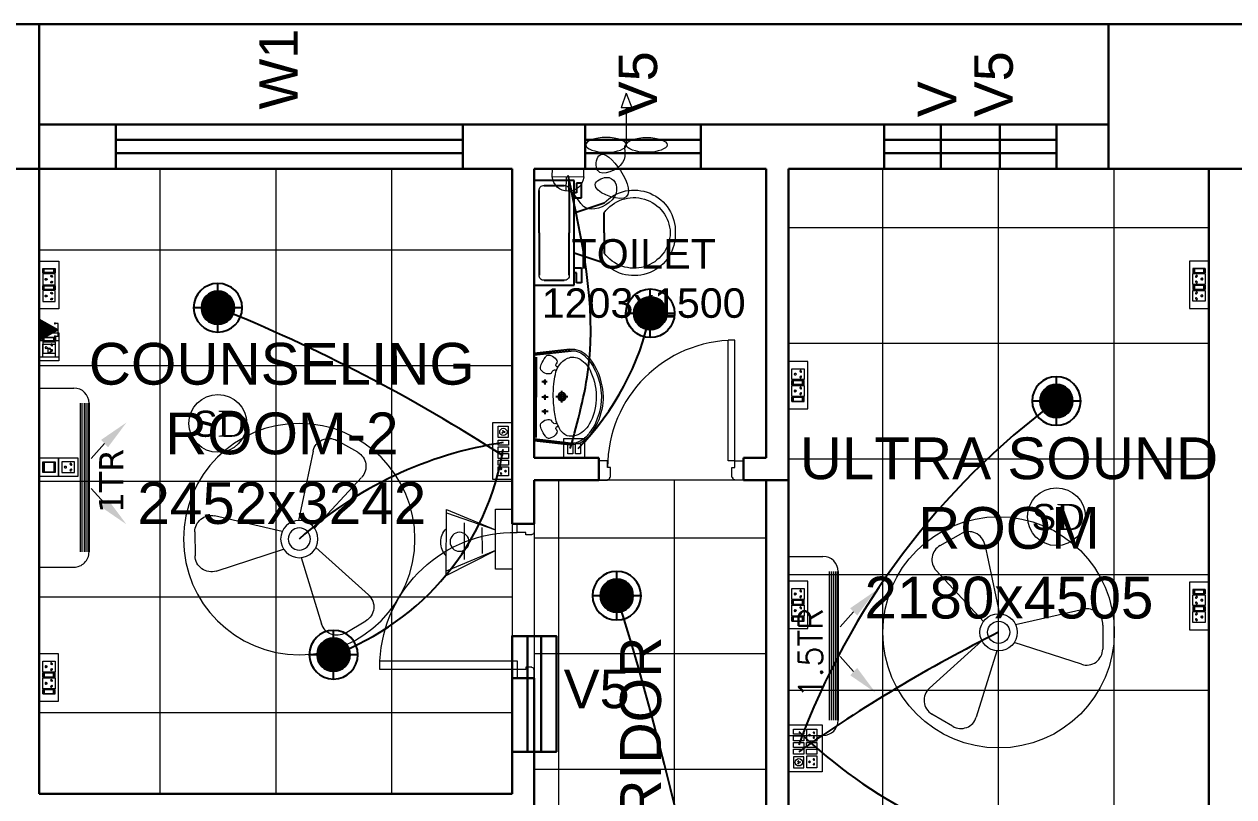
# Model space of a CAD drawing. Header units: millimetres. Extents: x 3552052 to 4144896, y -707811 to -630695.
# Drawn here: x 3575762 to 3582036, y -642084 to -638075 of the extents above; entities that cross this region are included whole.
import ezdxf
from ezdxf.enums import TextEntityAlignment as Align

# ---------------------------------------------------------------- set-up
doc = ezdxf.new("R2010")
doc.units = ezdxf.units.MM
doc.header["$LTSCALE"] = 6
doc.header["$MEASUREMENT"] = 0
doc.linetypes.add('HIDDEN', pattern=[0.375, 0.25, -0.125])
doc.layers.get('0').update_dxf_attribs({"linetype": 'CONTINUOUS', "lineweight": 0})
for name, color, linetype, lineweight in [('Chajja', 7, 'CONTINUOUS', 0), ('COL', 5, 'CONTINUOUS', 0), ('DIM', 7, 'CONTINUOUS', 0), ('DOOR', 44, 'CONTINUOUS', 0), ('ELE-1 NO 6-16A RAW POWER SOCKET', 1, 'CONTINUOUS', 0), ('ELE-1200MM CEILINGFAN', 6, 'CONTINUOUS', 0), ('ELE-12M RAW&UPS SB', 40, 'CONTINUOUS', 0), ('ELE-12W LED', 1, 'CONTINUOUS', 0), ('ELE-12W UPS LIGHT', 3, 'CONTINUOUS', 0), ('ELE-2M RAW P.SB', 40, 'CONTINUOUS', 0), ('ELE-2NOS OF 6-16 RAW POWER SOCKET', 1, 'CONTINUOUS', 0), ('ELE-4M RAW P.SB', 40, 'CONTINUOUS', 0), ('ELE-4M UPS P.SB', 3, 'CONTINUOUS', 0), ('ELE-6M RAW P.SB', 40, 'HIDDEN', 0), ('ELE-EXHAUST FAN', 10, 'CONTINUOUS', 0), ('ELE-TEL POINT', 4, 'CONTINUOUS', 0), ('ELE. 2N0S OF 6-16 UPS SOCKETS', 191, 'CONTINUOUS', 0), ('ELE.LAN POINT', 3, 'CONTINUOUS', 0), ('FA-BELOW SMOKE DERECTOR', 1, 'CONTINUOUS', 0), ('HVAC_HI-WALL_1.5TR', 5, 'CONTINUOUS', 0), ('HVAC_HI_WALL_1TR', 1, 'CONTINUOUS', 0), ('JOINERY', 7, 'CONTINUOUS', 0), ('LV.CC CEMARA', 66, 'CONTINUOUS', 0), ('M HVAC HIGH WALL UNIT', 3, 'CONTINUOUS', 0), ('MEP_HVAC_TEXT', 7, 'CONTINUOUS', 0), ('WALL', 8, 'CONTINUOUS', 0), ('Window', 161, 'CONTINUOUS', 0)]:
    doc.layers.add(name, color=color, linetype=linetype, lineweight=lineweight)
doc.layers.add('ELE-6A AC SOCKET', color=7, linetype='CONTINUOUS', lineweight=0, true_color=0x00ceb6)
doc.layers.add('ELE-LIGHTING WIRING', color=7, linetype='CONTINUOUS', lineweight=0, true_color=0x63d7b6)
doc.styles.add('ARIAL', font='arial.ttf')
doc.styles.add('PDF Times New Roman', font='times.ttf')
doc.styles.add('VERDANA', font='verdana.ttf')

# ---------------------------------------------------------------- blocks, each defined once
blk = doc.blocks.new('18W LED')
at = {"layer": 'ELE-12W LED', "lineweight": 25}
h = blk.add_hatch(dxfattribs=at)
h.set_pattern_fill('ANSI31', color=252)
h.set_pattern_definition([(45, (-1135553.9097, 459369.4158), (-2.24506403, 2.24506403), [])])
edge = h.paths.add_edge_path()
edge.add_arc((0, 0), 85.7, 0, 360)
at = {"layer": 'ELE-12W LED', "color": 1, "lineweight": 25}
for p, q in [((0, -126.1), (0, 126.1)), ((-126.1, 0), (126.1, 0))]:
    blk.add_line(p, q, dxfattribs=at)
for radius in [126.1, 85.7]:
    blk.add_circle((0, 0), radius, dxfattribs=at)
blk = doc.blocks.new('A$C44D17E71')
at = {"layer": 'ELE-EXHAUST FAN', "color": 1}
for p, q in [((-13.3, 0.72), (-9.75, 2.1)), ((-13.3, 0.72), (-9.75, -0.48)), ((-9.75, 2.1), (-9.75, -0.48)), ((-0.97, 0.81), (-9.75, 0.81)), ((6.62, -9.32), (4.71, -9.31)), ((4.71, -9.31), (4.71, -16.8)), ((6.59, -16.81), (6.62, -9.32)), ((6.61, -12.95), (10.07, -12.97)), ((6.61, -13.55), (10.06, -13.57)), ((6.59, -16.81), (4.71, -16.8))]:
    blk.add_line(p, q, dxfattribs=at)
blk.add_ellipse((-0.97, 5.64), major_axis=(0, -4.83), ratio=0.36355, dxfattribs=at)
at = {"layer": 'ELE-EXHAUST FAN', "color": 1, "extrusion": (0, 0, -1)}
blk.add_ellipse((-0.97, -4.02), major_axis=(0, 4.83), ratio=0.36355, dxfattribs=at)
blk.add_ellipse((6.31, -13.06), major_axis=(0.02, 3.76), ratio=1, start_param=0.079283, end_param=3.06231, dxfattribs=at)
at = {"layer": 'ELE-EXHAUST FAN', "color": 1}
blk.add_open_spline([(-1.04, 0.81), (-0.79, -0.3), (3.44, 2.5), (7.59, -7.04), (-0.96, -5.98), (5.22, 0.41), (14.27, 3.09), (9.16, -9.39), (5.43, -2.53), (11.73, 0.02), (16.82, -10.79), (10.14, -10.71), (10.07, -12.97)], degree=3, knots=[0, 0, 0, 0, 6.261699, 12.352893, 15.787239, 21.858742, 28.752755, 35.678217, 39.225495, 45.354107, 53.693878, 67.421453, 67.421453, 67.421453, 67.421453], dxfattribs=at)
blk = doc.blocks.new('2M')
at = {"layer": 'ELE-2M RAW P.SB', "ltscale": 10}
for points in [[(-106.6, 0), (0, 0), (0, 100), (-106.6, 100)], [(-87.1, 25), (-60.3, 25), (-60.3, 78.6), (-87.1, 78.6)], [(-47.1, 25), (-20.3, 25), (-20.3, 78.6), (-47.1, 78.6)]]:
    blk.add_lwpolyline(points, close=True, dxfattribs=at)
blk = doc.blocks.new('750')
at = {"layer": 'DOOR'}
for p, q in [((-50, 705), (-47.5, 705)), ((-35, 690), (-35, 692.5)), ((50, 45), (50, 80)), ((50, 80), (675, 80)), ((675, 45), (675, 80)), ((-50, 45), (-47.5, 45)), ((-35, 60), (-35, 57.5)), ((50, 45), (675, 45))]:
    blk.add_line(p, q, dxfattribs=at)
for points in [[(15, 690), (15, 705), (50, 705), (50, 750), (-50, 750), (-50, 705)], [(-35, 690), (15, 690)], [(15, 60), (15, 45), (50, 45), (50, 0), (-50, 0), (-50, 45)], [(-35, 60), (15, 60)]]:
    blk.add_lwpolyline(points, dxfattribs=at)
for centre, start, end in [((-35, 705), 180, 270), ((-35, 45), 90, 180)]:
    blk.add_arc(centre, 12.5, start, end, dxfattribs=at)
at = {"layer": 'DOOR', "color": 145}
blk.add_arc((15, 45), 660, 0, 90, dxfattribs=at)
blk = doc.blocks.new('Z$W@#1841')
at = {"layer": 'DOOR'}
blk.add_lwpolyline([(482.5, 633.2), (482.5, -167.4), (533, -167.4), (533, 633.2)], close=True, dxfattribs=at)
for points in [[(-254.1, -217.9), (-267.6, -217.9), (-267.6, -167.4), (-317.3, -167.4), (-317.3, -267.4), (-267.6, -267.4), (-267.6, -265.2, 0.414214), (-256.3, -253.9), (-254.1, -253.9)], [(519.5, -217.9), (533, -217.9), (533, -167.4), (582.7, -167.4), (582.7, -267.4), (533, -267.4), (533, -265.2, -0.414214), (521.7, -253.9), (519.5, -253.9)]]:
    blk.add_lwpolyline(points, format="xyb", close=True, dxfattribs=at)
at = {"layer": 'DOOR', "color": 145}
blk.add_arc((518.4, -152.1), 786.1, 92.61772, 181.11293, dxfattribs=at)
blk = doc.blocks.new('u46')
at = {"color": 8, "lineweight": 25}
for p, q in [((-10.2, 228.4), (174.5, 249.1)), ((-10.2, 220.4), (181.2, 241.9)), ((-0.6, -208.9), (0.6, 208.9)), ((56.5, 80.8), (29.2, 80.8)), ((44.2, 92.9), (44.2, 66.7)), ((61.7, 1.6), (29.2, 1.6)), ((44.2, 13.7), (44.2, -12.6)), ((163.2, 3), (101.8, 3)), ((133.1, -27.2), (133.1, 33.1)), ((44.2, -61.1), (44.2, -87.4)), ((61.7, -73.2), (29.2, -73.2)), ((-10.2, -216.1), (181.2, -237.6)), ((-10.2, -224.1), (174.5, -244.8))]:
    blk.add_line(p, q, dxfattribs=at)
at = {"color": 8, "extrusion": (0, 0, -1)}
for centre, major_axis, start_param, end_param in [((187.7, 150.5), (0, 99.5), -0.132539, 0.848731), ((144.8, 128.2), (1.1, 126.1), -1.238036, -0.892193), ((65.8, 198.9), (0, 20.7), -1.101507, 0.481509), ((57.5, 163.3), (-0.3, 56.9), 0.324902, 0.965135), ((208, 103.4), (0, 109.8), -1.431017, -0.436146), ((90.3, 184.5), (0, 17.9), 0.880684, 2.260744), ((189.6, 137.7), (0, 70.9), -0.405199, 0.56573), ((185.8, 147.6), (0.1, 94.4), -0.049658, 0.838116), ((153.9, 79), (-0.2, 139.7), 0.557563, 1.193786), ((57.3, 20.1), (0, 275.4), 0.806541, 1.180915), ((49.5, 13.5), (-0.1, 293.9), 0.809856, 1.41441), ((56, 154.5), (0, 34), 4.33982, 5.202657), ((64.6, 170.4), (0.3, 49.2), 3.359735, 4.09512), ((104.1, 117.8), (-0.2, 26.8), -1.278641, -0.487266), ((96.3, 135.9), (0, 7.39), -0.727724, 1.373337), ((110.3, 167.2), (-6.08, 6.08), 4.867594, 6.265028), ((110.5, 165), (5.47, 5.47), 2.097053, 3.541809), ((13.1, 6.8), (0, 297.5), 1.141495, 1.637774), ((44.2, 80.8), (0.02, 6.43), 3.139035, 9.42222), ((62.5, 153), (0, 31.9), 2.620328, 3.422401), ((820.2, -1), (0.1, 732.1), -1.56667, -1.474079), ((387.1, 47.9), (-0.3, 296.4), -1.495794, -1.328336), ((35, 2.5), (0, 302.7), 1.155365, 1.952189), ((44.2, 1.6), (0.08, 6.43), 3.12883, 9.412015), ((888.1, 36.7), (0.8, 800.7), 4.558159, 4.668067), ((133.1, 3), (0, 21.6), 3.141254, 9.424439), ((133.1, 3), (-0.1, 15.5), 3.145308, 9.428493), ((133.1, 3), (0, 10.9), 3.142047372431534, 9.42523267961112), ((72.5, -1.7), (-0.1, 274.2), 1.346594, 1.865175), ((62.5, -10.9), (0, 247.5), 1.579809, 2.112792), ((64.6, -163.9), (0.1, 49.2), -0.960797, -0.225412), ((44.2, -73.2), (0.02, 6.43), 3.139035, 9.42222), ((62.5, -146.6), (-0.1, 31.9), -0.276767, 0.525307), ((104.1, -111.4), (0.2, 26.8), 3.628858, 4.420234), ((263.1, -73.7), (0.1, 166.8), 4.181112, 4.641559), ((56.1, -13.3), (0.2, 287), 1.808981, 2.322804), ((124.5, -51.6), (-0.2, 200.3), 1.868215, 2.281789), ((56, -148.1), (0, 34), 4.222121, 5.084958), ((144.8, -121.8), (-0.3, 126.1), 4.027191, 4.373034), ((96.6, -128.2), (-0.03, 8.55), 1.455188, 3.796569), ((110.3, -160.8), (-6.08, 6.08), 4.730546, 6.12798), ((111.3, -159.3), (6.17, 6.17), 4.354779, 6.027124), ((90.3, -178.1), (0, 17.9), 0.880848, 2.260908), ((192.6, -126.1), (0, 80.1), 3.554495, 4.299548), ((163.1, -79.8), (0.2, 126), 2.054055, 2.802751), ((171.7, -117.2), (-0.1, 123.1), 2.127435, 2.640092), ((65.8, -192.5), (0, 20.7), 2.661884, 4.2449), ((57.5, -156.9), (0.3, 56.9), 2.176458, 2.816691), ((181.2, -107), (0, 94.7), 2.890537, 3.362984), ((184.7, -162.2), (-0.1, 83.2), 2.850118, 3.264751), ((188.2, -159.7), (0, 78.1), 2.562376, 3.231693), ((187.2, -138.1), (-0.1, 106), 2.310552, 2.942572)]:
    blk.add_ellipse(centre, major_axis=major_axis, ratio=1, start_param=start_param, end_param=end_param, dxfattribs=at)
blk = doc.blocks.new('rhej')
at = {"color": 8, "lineweight": 25}
for p, q in [((271.6, 188.9), (271.6, 266.4)), ((271.6, 266.4), (297.5, 266.4)), ((297.5, 266.4), (297.5, 214.7)), ((310.4, 279.4), (310.4, -263.7)), ((517.3, 279.4), (310.4, 279.4)), ((465.6, 253.5), (362.2, 253.5)), ((517.3, 7.8), (517.3, 279.4)), ((310.4, 188.9), (271.6, 188.9)), ((297.5, 214.7), (310.4, 214.7)), ((336.3, 227.7), (336.3, 7.8)), ((491.5, 7.8), (491.5, 227.7)), ((310.4, 111.3), (155.3, 163)), ((155.3, 7.8), (155.3, 111.3)), ((155.3, 7.8), (155.3, -95.6)), ((336.3, -212), (336.3, 7.8)), ((491.5, 7.8), (491.5, -212)), ((517.3, -263.7), (517.3, 7.8)), ((310.4, -95.6), (155.3, -147.3)), ((271.6, -173.2), (271.6, -250.8)), ((310.4, -173.2), (271.6, -173.2)), ((271.6, -250.8), (297.5, -250.8)), ((297.5, -250.8), (297.5, -199.1)), ((297.5, -199.1), (310.4, -199.1)), ((465.6, -237.9), (362.2, -237.9)), ((310.4, -263.7), (517.3, -263.7))]:
    blk.add_line(p, q, dxfattribs=at)
at = {"color": 8, "extrusion": (0, 0, -1)}
for centre, major_axis, start_param, end_param in [((358.9, 230.9), (-16.2, -16.2), 0.643501, 2.498091), ((468.8, 230.9), (16.2, -16.2), 3.785094, 5.639684), ((0, 15.7), (151.4, -151.4), 2.319632, 4.738539), ((0.9, 2.3), (-133.6, -133.6), 0.814663, 3.31238), ((0, 0), (-151.4, -151.4), 4.686239, 7.105146), ((0.9, 13.4), (-133.6, -133.6), 4.541602, 7.039318), ((358.9, -215.2), (-16.2, -16.2), -0.927295, 0.927295), ((468.8, -215.2), (16.2, -16.2), 5.35589, 7.21048)]:
    blk.add_ellipse(centre, major_axis=major_axis, ratio=1, start_param=start_param, end_param=end_param, dxfattribs=at)
blk = doc.blocks.new('5')
at = {"layer": 'ELE-12M RAW&UPS SB', "color": 40, "ltscale": 10}
for p, q in [((3595754.1, -684830.6), (3595746.6, -684829.2)), ((3595747.9, -684825.4), (3595754.5, -684829.6)), ((3595755.5, -684840.2), (3595755.9, -684832.4)), ((3595757, -684828.9), (3595762, -684823.1)), ((3595757, -684832.2), (3595759.5, -684839.4)), ((3595764.6, -684826.2), (3595757.6, -684829.8))]:
    blk.add_line(p, q, dxfattribs=at)
for points in [[(3595950.5, -684951.6), (3595706.7, -684951.6), (3595706.7, -684776.6), (3595950.5, -684776.6)], [(3595784.7, -684803.3), (3595726.6, -684803.3), (3595726.6, -684856.1), (3595784.7, -684856.1)], [(3595824.4, -684856.4), (3595798, -684856.4), (3595798, -684803.6), (3595824.4, -684803.6)], [(3595859.1, -684856.4), (3595832.7, -684856.4), (3595832.7, -684803.6), (3595859.1, -684803.6)], [(3595893.8, -684856.4), (3595867.4, -684856.4), (3595867.4, -684803.6), (3595893.8, -684803.6)], [(3595824.4, -684923.9), (3595798, -684923.9), (3595798, -684871.1), (3595824.4, -684871.1)], [(3595859.1, -684923.9), (3595832.7, -684923.9), (3595832.7, -684871.1), (3595859.1, -684871.1)]]:
    blk.add_lwpolyline(points, close=True, dxfattribs=at)
at = {"layer": 'ELE-12M RAW&UPS SB', "color": 3, "linetype": 'ByBlock', "elevation": 0}
blk.add_lwpolyline([(3595928.5, -684856.4), (3595902.1, -684856.4), (3595902.1, -684803.6), (3595928.5, -684803.6)], close=True, dxfattribs=at)
at = {"layer": 'ELE-12M RAW&UPS SB', "color": 40, "ltscale": 10}
for radius in [19.1, 1.78]:
    blk.add_circle((3595756, -684830.6), radius, dxfattribs=at)
at = {"layer": 'ELE-4M RAW P.SB', "color": 40, "ltscale": 10}
for p, q in [((3595726.6, -684871.4), (3595789.7, -684871.4)), ((3595726.6, -684924.2), (3595726.6, -684871.4)), ((3595789.7, -684871.4), (3595789.7, -684924.2)), ((3595865.4, -684871.4), (3595928.5, -684871.4)), ((3595865.4, -684924.2), (3595865.4, -684871.4)), ((3595928.5, -684871.4), (3595928.5, -684924.2)), ((3595789.7, -684924.2), (3595726.6, -684924.2)), ((3595928.5, -684924.2), (3595865.4, -684924.2))]:
    blk.add_line(p, q, dxfattribs=at)
for centre, radius, start, end in [((3595758.2, -684884.8), 3.6, 307.15837, 232.84163), ((3595896.9, -684884.8), 3.6, 307.15837, 232.84163), ((3595745, -684908.1), 3.1, 5.26891, 272.51003), ((3595747.5, -684910.3), 2.5, 202.68381, 75.09514), ((3595758.2, -684888.4), 2.29, 161.40312, 18.59688), ((3595768.9, -684910.3), 2.5, 104.90486, 337.31619), ((3595771.4, -684908.1), 3.1, 267.48997, 174.73109), ((3595883.7, -684908.1), 3.1, 5.26891, 272.51003), ((3595886.2, -684910.3), 2.5, 202.68381, 75.09514), ((3595896.9, -684888.4), 2.29, 161.40312, 18.59688), ((3595907.6, -684910.3), 2.5, 104.90486, 337.31619), ((3595910.1, -684908.1), 3.1, 267.48997, 174.73109)]:
    blk.add_arc(centre, radius, start, end, dxfattribs=at)
blk = doc.blocks.new('RTUH 6U')
at = {"layer": 'ELE-2NOS OF 6-16 RAW POWER SOCKET', "color": 30, "lineweight": 0, "ltscale": 300}
for p, q in [((-311.5, -26.5), (-226.5, -26.5)), ((-311.5, -123.5), (-311.5, -26.5)), ((-226.5, -26.5), (-226.5, -123.5)), ((-187.1, -26.5), (-220.9, -26.5)), ((-220.9, -26.5), (-220.9, -123.5)), ((-189.9, -37), (-218, -37)), ((-218, -37), (-218, -113)), ((-189.9, -40.4), (-218, -40.4)), ((-189.9, -113), (-189.9, -37)), ((-187.1, -123.5), (-187.1, -26.5)), ((-187.1, -123.5), (-187.1, -26.5)), ((-181.4, -123.5), (-181.4, -26.5)), ((-181.4, -26.5), (-96.4, -26.5)), ((-96.4, -26.5), (-96.4, -123.5)), ((-57, -26.5), (-90.8, -26.5)), ((-90.8, -26.5), (-90.8, -123.5)), ((-59.8, -37), (-88, -37)), ((-88, -37), (-88, -113)), ((-59.8, -40.4), (-88, -40.4)), ((-59.8, -113), (-59.8, -37)), ((-57, -123.5), (-57, -26.5)), ((-57, -123.5), (-57, -26.5)), ((-226.5, -123.5), (-311.5, -123.5)), ((-187.1, -123.5), (-220.9, -123.5)), ((-220.9, -123.5), (-187.1, -123.5)), ((-218, -113), (-189.9, -113)), ((-96.4, -123.5), (-181.4, -123.5)), ((-57, -123.5), (-90.8, -123.5)), ((-90.8, -123.5), (-57, -123.5)), ((-88, -113), (-59.8, -113))]:
    blk.add_line(p, q, dxfattribs=at)
blk.add_lwpolyline([(0, 0), (-368.5, 0), (-368.5, -150), (0, -150)], close=True, dxfattribs=at)
for centre, radius, start, end in [((-293.2, -56.1), 5.7, 87.48997, 354.73109), ((-288.7, -52.1), 4.6, 284.90486, 157.31619), ((-269, -99), 6.62, 127.15837, 52.84163), ((-269, -92.3), 4.22, 341.40312, 198.59688), ((-249.3, -52.1), 4.6, 22.68381, 255.09514), ((-244.8, -56.1), 5.7, 185.26891, 92.51003), ((-163.1, -56.1), 5.7, 87.48997, 354.73109), ((-158.6, -52.1), 4.6, 284.90486, 157.31619), ((-138.9, -99), 6.62, 127.15837, 52.84163), ((-138.9, -92.3), 4.22, 341.40312, 198.59688), ((-119.2, -52.1), 4.6, 22.68381, 255.09514), ((-114.7, -56.1), 5.7, 185.26891, 92.51003)]:
    blk.add_arc(centre, radius, start, end, dxfattribs=at)
blk = doc.blocks.new('HI WALL SPLIT AC UNIT 1.5TR')
at = {"layer": 'HVAC_HI-WALL_1.5TR', "color": 7, "lineweight": 5}
for p, q in [((1295285.1, -129882.4), (1295362.7, -129951.6)), ((1295595, -129882.4), (1295517.4, -129951.6))]:
    blk.add_line(p, q, dxfattribs=at)
at = {"layer": 'HVAC_HI-WALL_1.5TR', "color": 5, "lineweight": 5}
for p, q in [((1295076, -129962.8), (1295847.5, -129962.8)), ((1294997.2, -130220.8), (1294997.2, -130041.6)), ((1295926.2, -130220.8), (1295926.2, -130041.6)), ((1294997.2, -130220.8), (1295926.2, -130220.8))]:
    blk.add_line(p, q, dxfattribs=at)
at = {"layer": 'HVAC_HI-WALL_1.5TR', "color": 8, "lineweight": 5}
for p, q in [((1295076, -129969.7), (1295847.5, -129969.7)), ((1295076, -129979), (1295847.5, -129979)), ((1295076, -129988.2), (1295847.5, -129988.2)), ((1295076, -129999.8), (1295847.5, -129999.8)), ((1295076, -130009), (1295847.5, -130009))]:
    blk.add_line(p, q, dxfattribs=at)
at = {"layer": 'HVAC_HI-WALL_1.5TR', "color": 5, "lineweight": 5}
for centre, start, end in [((1295076, -130041.6), 90, 180), ((1295847.5, -130041.6), 0, 90)]:
    blk.add_arc(centre, 78.8, start, end, dxfattribs=at)
at = {"layer": 'HVAC_HI-WALL_1.5TR', "color": 7, "lineweight": 5}
for points in [[(1295304, -129864.2), (1295266.2, -129900.6), (1295175.9, -129769)], [(1295576.1, -129864.2), (1295613.9, -129900.6), (1295704.2, -129769)]]:
    blk.add_solid(points, dxfattribs=at)
blk = doc.blocks.new('2')
at = {"layer": 'ELE-4M UPS P.SB', "color": 251, "linetype": 'ByBlock'}
for p, q in [((3601460.8, -685926.4), (3601460.8, -681421.4)), ((3602060.8, -685926.4), (3602060.8, -681421.4)), ((3602660.8, -685926.4), (3602660.8, -681421.4)), ((3600970.8, -681726.4), (3603150.7, -681726.4)), ((3600970.8, -682326.4), (3603150.7, -682326.4)), ((3600970.8, -682926.4), (3603150.7, -682926.4)), ((3600970.8, -683526.4), (3603150.7, -683526.4)), ((3600970.8, -684126.4), (3603150.7, -684126.4))]:
    blk.add_line(p, q, dxfattribs=at)
blk.add_lwpolyline([(3600970.8, -681421.4), (3603150.7, -681421.4), (3603150.7, -685926.4), (3600970.8, -685926.4)], close=True, dxfattribs=at)
blk = doc.blocks.new('A$C07FB25EA')
at = {"layer": 'ELE-1200MM CEILINGFAN', "color": 3}
for p, q in [((0.26, 2.64), (3.17, 12.07)), ((6.53, 13.37), (9.47, 11.64)), ((9.84, 7.94), (2.36, 1.21)), ((-11.8, 4.55), (-2.22, 1.44)), ((-14.84, -1.03), (-14.81, 2.38)), ((-2.41, -1.1), (-12.04, -3.29)), ((2.16, -1.54), (8.87, -8.78)), ((1.96, -12.49), (-0.13, -2.65)), ((8.31, -12.34), (5.35, -14.02))]:
    blk.add_line(p, q, dxfattribs=at)
at = {"layer": 'ELE-1200MM CEILINGFAN', "color": 5, "ltscale": 10}
blk.add_circle((0, 0), 16.45, dxfattribs=at)
at = {"layer": 'ELE-1200MM CEILINGFAN', "color": 3}
for radius in [2.65, 1.58]:
    blk.add_circle((0, 0), radius, dxfattribs=at)
for centre, start, end in [((5.36, 11.38), 59.5281, 162.5229), ((8.3, 9.66), 311.9493, 59.5281), ((-12.51, 2.36), 71.9493, 179.5281), ((-12.54, -1.05), 179.5281, 282.5229), ((7.18, -10.34), 299.5281, 42.5229), ((4.21, -12.02), 191.9493, 299.5281)]:
    blk.add_arc(centre, 2.3, start, end, dxfattribs=at)
blk = doc.blocks.new('SMOKE DETECTOR')
at = {"layer": 'FA-BELOW SMOKE DERECTOR', "color": 7}
blk.add_circle((931028.7, -118293.9), 166, dxfattribs=at)
at = {"layer": 'FA-BELOW SMOKE DERECTOR', "insert": (930887.1, -118373), "char_height": 150, "attachment_point": 7, "style": 'PDF Times New Roman'}
blk.add_mtext('{\\fArial|b0|i0|c0|p34;S}D', dxfattribs=at)
blk = doc.blocks.new('DFGG')
at = {"layer": 'ELE-4M RAW P.SB', "color": 40, "ltscale": 10}
for p, q in [((3584690.5, -679090.2), (3584683, -679091.7)), ((3584684.4, -679095.5), (3584690.9, -679091.3)), ((3584692, -679080.7), (3584692.3, -679088.5)), ((3584693.4, -679092), (3584698.4, -679097.8)), ((3584693.5, -679088.6), (3584695.9, -679081.4)), ((3584701, -679094.7), (3584694, -679091.1)), ((3584873.2, -679064.5), (3584919.4, -679064.5)), ((3584873.2, -679117.2), (3584873.2, -679064.5)), ((3584919.4, -679064.5), (3584919.4, -679117.2)), ((3584919.4, -679117.2), (3584873.2, -679117.2))]:
    blk.add_line(p, q, dxfattribs=at)
for points in [[(3584939.4, -679144.9), (3584643.2, -679144.9), (3584643.2, -679044.9), (3584939.4, -679044.9)], [(3584721.1, -679117.6), (3584663.1, -679117.6), (3584663.1, -679064.8), (3584721.1, -679064.8)], [(3584760.8, -679117.2), (3584734.4, -679117.2), (3584734.4, -679064.5), (3584760.8, -679064.5)], [(3584830.2, -679117.2), (3584803.8, -679117.2), (3584803.8, -679064.5), (3584830.2, -679064.5)], [(3584864.9, -679117.2), (3584838.5, -679117.2), (3584838.5, -679064.5), (3584864.9, -679064.5)]]:
    blk.add_lwpolyline(points, close=True, dxfattribs=at)
for radius in [19.1, 1.78]:
    blk.add_circle((3584692.4, -679090.3), radius, dxfattribs=at)
for centre, radius, start, end in [((3584883.1, -679101.2), 3.1, 5.26891, 272.51003), ((3584885.5, -679103.3), 2.5, 202.68381, 75.09514), ((3584896.3, -679077.8), 3.6, 307.15837, 232.84163), ((3584896.3, -679081.4), 2.29, 161.40312, 18.59688), ((3584907, -679103.3), 2.5, 104.90486, 337.31619), ((3584909.5, -679101.2), 3.1, 267.48997, 174.73109)]:
    blk.add_arc(centre, radius, start, end, dxfattribs=at)
at = {"layer": 'ELE-6M RAW P.SB', "color": 3, "linetype": 'ByBlock'}
blk.add_lwpolyline([(3584795.5, -679117.2), (3584769.1, -679117.2), (3584769.1, -679064.5), (3584795.5, -679064.5)], close=True, dxfattribs=at)
blk = doc.blocks.new('6MODULE-UPS')
at = {"layer": 'ELE. 2N0S OF 6-16 UPS SOCKETS', "color": 223, "lineweight": 0}
for p, q in [((-5.7, 91.9), (-5.7, 19.7)), ((-5.7, 91.9), (-5.7, 19.7)), ((19.4, 91.9), (-5.7, 91.9)), ((-5.7, 91.9), (19.4, 91.9)), ((-3.6, 84), (-3.6, 27.6)), ((17.3, 84), (-3.6, 84)), ((17.3, 27.6), (17.3, 84)), ((19.4, 19.7), (19.4, 91.9)), ((23.6, 91.9), (86.9, 91.9)), ((23.6, 19.7), (23.6, 91.9)), ((86.9, 91.9), (86.9, 19.7)), ((91.1, 91.9), (91.1, 19.7)), ((91.1, 91.9), (91.1, 19.7)), ((116.2, 91.9), (91.1, 91.9)), ((91.1, 91.9), (116.2, 91.9)), ((93.2, 84), (93.2, 27.6)), ((114.1, 84), (93.2, 84)), ((114.1, 27.6), (114.1, 84)), ((116.2, 19.7), (116.2, 91.9)), ((120.4, 19.7), (120.4, 91.9)), ((120.4, 91.9), (183.6, 91.9)), ((183.6, 91.9), (183.6, 19.7)), ((-5.7, 19.7), (19.4, 19.7)), ((-3.6, 30.1), (17.3, 30.1)), ((-3.6, 27.6), (17.3, 27.6)), ((86.9, 19.7), (23.6, 19.7)), ((91.1, 19.7), (116.2, 19.7)), ((93.2, 30.1), (114.1, 30.1)), ((93.2, 27.6), (114.1, 27.6)), ((183.6, 19.7), (120.4, 19.7))]:
    blk.add_line(p, q, dxfattribs=at)
blk.add_lwpolyline([(-48.1, 0), (226, 0), (226, 111.6), (-48.1, 111.6)], close=True, dxfattribs=at)
for centre, radius, start, end in [((55.3, 73.6), 4.92, 307.15837, 232.84163), ((55.3, 68.7), 3.14, 161.40312, 18.59688), ((152, 73.6), 4.92, 307.15837, 232.84163), ((152, 68.7), 3.14, 161.40312, 18.59688), ((37.2, 41.7), 4.24, 5.26891, 272.51003), ((40.6, 38.8), 3.42, 202.68381, 75.09514), ((69.9, 38.8), 3.42, 104.90486, 337.31619), ((73.3, 41.7), 4.24, 267.48997, 174.73109), ((134, 41.7), 4.24, 5.26891, 272.51003), ((137.3, 38.8), 3.42, 202.68381, 75.09514), ((166.7, 38.8), 3.42, 104.90486, 337.31619), ((170, 41.7), 4.24, 267.48997, 174.73109)]:
    blk.add_arc(centre, radius, start, end, dxfattribs=at)
blk = doc.blocks.new('tel')
at = {"layer": 'ELE-TEL POINT', "ltscale": 30}
h = blk.add_hatch(dxfattribs=at)
h.set_pattern_fill('ANSI31', color=4, scale=19.025387, style=0)
h.set_pattern_definition([(45, (-98.626, 0.184), (-42.7132, 42.7132), [])])
h.paths.add_polyline_path([(-99, 0), (840, 1654), (1778, -3)])
at = {"layer": 'ELE-TEL POINT', "color": 4, "ltscale": 30}
for p, q in [((-99, 0), (840, 1654)), ((840, 1654), (1778, -3)), ((1778, -3), (-99, 0))]:
    blk.add_line(p, q, dxfattribs=at)
at = {"layer": 'ELE-TEL POINT', "color": 4, "ltscale": 12}
for p, q in [((276, 1648), (275, 1398)), ((1404, 1646), (1403, 1396))]:
    blk.add_line(p, q, dxfattribs=at)
at = {"layer": 'ELE-TEL POINT', "color": 4, "linetype": 'Continuous', "ltscale": 12}
blk.add_line((276, 1648), (1404, 1646), dxfattribs=at)
at = {"layer": 'ELE-TEL POINT', "color": 4, "ltscale": 30, "const_width": 95.1}
for points in [[(227, 1363, 1), (323, 1363, 1)], [(1355, 1361, 1), (1451, 1361, 1)]]:
    blk.add_lwpolyline(points, format="xyb", close=True, dxfattribs=at)
blk = doc.blocks.new('Voice')
at = {"layer": 'ELE.LAN POINT', "color": 6}
for points in [[(0, -31.8), (127.9, -31.8), (127.9, 92), (0, 92)], [(21.9, -10), (106, -10), (106, 70.1), (21.9, 70.1)], [(77.3, 21.4), (69.7, 21.4), (69.7, 11.7), (58.1, 11.7), (58.1, 21.4), (50.6, 21.4), (50.6, 38.7), (77.3, 38.7)], [(75.9, 22.8), (68.4, 22.8), (68.4, 13), (59.5, 13), (59.5, 22.8), (52, 22.8), (52, 37.4), (75.9, 37.4)]]:
    blk.add_lwpolyline(points, close=True, dxfattribs=at)
blk = doc.blocks.new('HI WALL SPLIT AC UNIT 1TR')
at = {"layer": 'M HVAC HIGH WALL UNIT', "color": 1, "lineweight": 5}
for p, q in [((1294404.3, -128752), (1294404.3, -129681)), ((1294404.3, -128752), (1294583.6, -128752)), ((1294662.3, -128830.7), (1294662.3, -129602.2)), ((1294404.3, -129681), (1294583.6, -129681))]:
    blk.add_line(p, q, dxfattribs=at)
at = {"layer": 'M HVAC HIGH WALL UNIT', "color": 8, "lineweight": 5}
for p, q in [((1294616.1, -128830.7), (1294616.1, -129602.2)), ((1294625.4, -128830.7), (1294625.4, -129602.2)), ((1294636.9, -128830.7), (1294636.9, -129602.2)), ((1294646.2, -128830.7), (1294646.2, -129602.2)), ((1294655.4, -128830.7), (1294655.4, -129602.2))]:
    blk.add_line(p, q, dxfattribs=at)
at = {"layer": 'M HVAC HIGH WALL UNIT', "color": 7, "lineweight": 5}
for p, q in [((1294742.7, -129039.8), (1294673.6, -129117.4)), ((1294742.7, -129349.7), (1294673.6, -129272.1))]:
    blk.add_line(p, q, dxfattribs=at)
at = {"layer": 'M HVAC HIGH WALL UNIT', "color": 1, "lineweight": 5}
for centre, start, end in [((1294583.6, -128830.7), 0, 90), ((1294583.6, -129602.2), 270, 0)]:
    blk.add_arc(centre, 78.8, start, end, dxfattribs=at)
at = {"layer": 'M HVAC HIGH WALL UNIT', "color": 7, "lineweight": 5}
for points in [[(1294760.9, -129058.7), (1294724.5, -129020.9), (1294856.2, -128930.6)], [(1294760.9, -129330.8), (1294724.5, -129368.6), (1294856.2, -129458.9)]]:
    blk.add_solid(points, dxfattribs=at)
blk = doc.blocks.new('DFGFG')
at = {"layer": 'ELE-1 NO 6-16A RAW POWER SOCKET', "lineweight": 0}
for p, q in [((3576640.4, -687309.1), (3576640.4, -687365.8)), ((3576705.1, -687309.1), (3576640.4, -687309.1)), ((3576705.1, -687365.8), (3576705.1, -687309.1)), ((3576640.4, -687365.8), (3576705.1, -687365.8))]:
    blk.add_line(p, q, dxfattribs=at)
blk.add_lwpolyline([(3576722.8, -687289.1), (3576722.8, -687386.2), (3576622.8, -687386.2), (3576622.8, -687289.1)], close=True, dxfattribs=at)
for centre, radius, start, end in [((3576685.4, -687321.3), 3.8, 357.48997, 264.73109), ((3576688, -687324.3), 3.07, 194.90486, 67.31619), ((3576656.8, -687337.5), 4.41, 37.15837, 322.84163), ((3576661.2, -687337.5), 2.81, 251.40312, 108.59688), ((3576685.4, -687353.6), 3.8, 95.26891, 2.51003), ((3576688, -687350.6), 3.07, 292.68381, 165.09514)]:
    blk.add_arc(centre, radius, start, end, dxfattribs=at)
blk = doc.blocks.new('DFGFG23')
at = {"layer": 'ELE-1 NO 6-16A RAW POWER SOCKET', "lineweight": 0}
for p, q in [((3576657.4, -687471.7), (3576722.1, -687471.7)), ((3576657.4, -687527), (3576657.4, -687471.7)), ((3576664.5, -687473.6), (3576715.1, -687473.6)), ((3576664.5, -687525.2), (3576664.5, -687473.6)), ((3576666.7, -687525.2), (3576666.7, -687473.6)), ((3576715.1, -687473.6), (3576715.1, -687525.2)), ((3576722.1, -687471.7), (3576722.1, -687527)), ((3576722.1, -687527), (3576722.1, -687471.7)), ((3576722.1, -687527), (3576657.4, -687527)), ((3576722.1, -687527), (3576657.4, -687527)), ((3576715.1, -687525.2), (3576664.5, -687525.2))]:
    blk.add_line(p, q, dxfattribs=at)
blk.add_lwpolyline([(3576639.8, -687548.7), (3576639.8, -687451.7), (3576739.8, -687451.7), (3576739.8, -687548.7)], close=True, dxfattribs=at)
blk = doc.blocks.new('EQ2WE')
at = {"layer": 'ELE-6A AC SOCKET', "lineweight": 0}
for p, q in [((-99, 170), (-215, 170)), ((-215, 170), (-215, 36)), ((-99, 36), (-99, 170)), ((-91, 36), (-91, 170)), ((-91, 170), (-45, 170)), ((-45, 170), (-91, 170)), ((-87, 51), (-87, 155)), ((-87, 155), (-48, 155)), ((-48, 155), (-48, 51)), ((-45, 170), (-45, 36)), ((-45, 170), (-45, 36)), ((-215, 36), (-99, 36)), ((-45, 36), (-91, 36)), ((-48, 55), (-87, 55)), ((-48, 51), (-87, 51))]:
    blk.add_line(p, q, dxfattribs=at)
blk.add_lwpolyline([(0, 0), (-257, 0), (-257, 206), (0, 206)], close=True, dxfattribs=at)
for centre, radius, start, end in [((-157, 136), 9.08, 307.1584, 232.8416), ((-157, 127), 5.79, 161.4031, 18.5969), ((-190, 77), 7.83, 5.2689, 272.51), ((-184, 72), 6.31, 202.6838, 75.0951), ((-130, 72), 6.31, 104.9049, 337.3162), ((-124, 77), 7.83, 267.49, 174.7311)]:
    blk.add_arc(centre, radius, start, end, dxfattribs=at)
blk = doc.blocks.new('GHH3')
at = {"layer": 'ELE-4M UPS P.SB', "color": 251, "linetype": 'ByBlock'}
for p, q in [((3598228.1, -681421.4), (3598228.1, -684663.9)), ((3598828.1, -681421.4), (3598828.1, -684663.9)), ((3599428.1, -681421.4), (3599428.1, -684663.9)), ((3597602.1, -681842.6), (3600054.2, -681842.6)), ((3597602.1, -682442.6), (3600054.2, -682442.6)), ((3597602.1, -683042.6), (3600054.2, -683042.6)), ((3597602.1, -683642.6), (3600054.2, -683642.6)), ((3597602.1, -684242.6), (3600054.2, -684242.6))]:
    blk.add_line(p, q, dxfattribs=at)
blk.add_lwpolyline([(3597602.1, -681421.4), (3600054.2, -681421.4), (3600054.2, -684663.9), (3597602.1, -684663.9)], close=True, dxfattribs=at)
blk = doc.blocks.new('QWE')
at = {"layer": 'ELE-12W UPS LIGHT', "lineweight": 25}
h = blk.add_hatch(dxfattribs=at)
h.set_pattern_fill('ANSI31', color=8)
h.set_pattern_definition([(45, (-1135553.9097, 459369.4158), (-2.24506403, 2.24506403), [])])
edge = h.paths.add_edge_path()
edge.add_arc((0, 0), 85.7, 0, 360)
at = {"layer": 'ELE-12W UPS LIGHT', "color": 3, "lineweight": 25}
for p, q in [((0, -126.1), (0, 126.1)), ((-126.1, 0), (126.1, 0))]:
    blk.add_line(p, q, dxfattribs=at)
for radius in [126.1, 85.7]:
    blk.add_circle((0, 0), radius, dxfattribs=at)
blk = doc.blocks.new('CC CEMARA')
at = {"layer": 'LV.CC CEMARA', "linetype": 'ByBlock'}
for p, q in [((46.7, -104.5), (105.3, -34.9)), ((239.6, -66.6), (64.7, -12.2)), ((232.1, -75.7), (64.7, -12.2)), ((94.5, -242.4), (18.6, -67.1)), ((18.6, -67.1), (104.2, -230.6)), ((81.3, -159.1), (162.8, -62.4)), ((94.5, -242.4), (239.6, -66.6))]:
    blk.add_line(p, q, dxfattribs=at)
blk.add_lwpolyline([(110.8, 42.8), (66.4, 79.7), (-66.4, -79.7), (-22, -116.7)], close=True, dxfattribs=at)
blk.add_circle((133.5, -123.5), 32.9, dxfattribs=at)
blk.add_arc((131.6, -123.6), 66.7, 275.3702, 5.5412, dxfattribs=at)
blk = doc.blocks.new('FFF45')
at = {"layer": 'ELE-4M UPS P.SB', "color": 8, "linetype": 'ByBlock'}
for p, q in [((3578535.5, -688136.4), (3578535.5, -683036.4)), ((3579135.5, -688136.4), (3579135.5, -683036.4)), ((3578407.7, -683336.3), (3579610.7, -683336.4)), ((3578407.7, -683936.3), (3579610.7, -683936.4)), ((3578407.7, -684536.3), (3579610.7, -684536.4))]:
    blk.add_line(p, q, dxfattribs=at)
blk.add_lwpolyline([(3578407.7, -688136.4), (3579610.7, -688136.4), (3579610.7, -683036.4), (3578407.7, -683036.4)], close=True, dxfattribs=at)

msp = doc.modelspace()

# ---------------------------------------------------------------- linework, layer by layer
at = {"layer": 'Chajja', "color": 7, "lineweight": 30, "ltscale": 200}
msp.add_line((3575840.5, -638075.4), (3581385.5, -638075.4), dxfattribs=at)
at = {"layer": 'COL', "color": 7, "lineweight": 30}
for points in [[(3575090.5, -638825.4), (3575840.5, -638825.4), (3575840.5, -638075.4), (3575090.5, -638075.4)], [(3581385.5, -638825.4), (3582135.5, -638825.4), (3582135.5, -638075.4), (3581385.5, -638075.4)]]:
    msp.add_lwpolyline(points, close=True, dxfattribs=at)
at = {"layer": 'ELE-LIGHTING WIRING', "lineweight": -3}
for centre, radius, start, end in [((3573507.3, -647630.6), 8716.2, 57.06101, 68.04192), ((3577630, -639290), 1408.5, 315.49727, 348.30623), ((3583437.9, -643162.6), 3899.1, 126.55492, 159.78076), ((3578546.6, -642248.1), 2024.3, 98.51755, 132.12258), ((3563436.4, -645868.1), 16138.2, 2.65286, 17.40652), ((3584462.4, -648512.5), 8144.1, 116.60156, 125.10387)]:
    msp.add_arc(centre, radius, start, end, dxfattribs=at)
at = {"layer": 'ELE-LIGHTING WIRING', "color": 254, "lineweight": -3, "true_color": 0xdebad0}
for centre, radius, start, end in [((3576894.5, -640060.5), 1370, 290.15633, 350.747), ((3581593.7, -639850.8), 2623.6, 226.23913, 259.50082)]:
    msp.add_arc(centre, radius, start, end, dxfattribs=at)
at = {"layer": 'ELE-LIGHTING WIRING', "lineweight": -3}
msp.add_spline([(3578594.5, -640277.2), (3578689.2, -639853.5), (3578583, -638860.4)], degree=3, dxfattribs=at)
at = {"layer": 'WALL', "color": 7, "lineweight": 30}
for p, q in [((3581385.5, -638595.4), (3575840.5, -638595.4)), ((3578292.7, -638825.4), (3575840.5, -638825.4)), ((3575840.5, -642067.9), (3575840.5, -638825.4)), ((3578292.7, -638825.4), (3578292.7, -640667.9)), ((3579610.7, -638825.4), (3578407.7, -638825.4)), ((3578407.7, -638825.4), (3578407.7, -640325.4)), ((3579610.7, -638825.4), (3579610.7, -640325.4)), ((3581385.5, -638825.4), (3579725.7, -638825.4)), ((3579725.7, -638825.4), (3579725.7, -640440.4)), ((3581905.6, -643330.5), (3581905.5, -638825.4)), ((3578407.7, -640325.4), (3578742.7, -640325.4)), ((3578742.7, -640440.4), (3578742.7, -640325.4)), ((3579492.7, -640325.4), (3579610.7, -640325.4)), ((3579492.7, -640440.4), (3579492.7, -640325.4)), ((3578407.7, -640440.4), (3578407.7, -640667.9)), ((3578407.7, -640440.4), (3578742.7, -640440.4)), ((3579492.7, -640440.4), (3579725.7, -640440.4)), ((3579610.7, -640440.4), (3579610.7, -642415.5)), ((3579725.7, -640440.4), (3579725.7, -642415.5)), ((3578407.7, -640667.9), (3578292.7, -640667.9)), ((3578292.7, -641467.9), (3578292.7, -642067.9)), ((3578407.7, -641467.9), (3578292.7, -641467.9)), ((3578407.7, -641467.9), (3578407.7, -643299.2)), ((3578292.7, -642067.9), (3575840.5, -642067.9))]:
    msp.add_line(p, q, dxfattribs=at)
at = {"layer": 'WALL', "color": 251, "lineweight": -3}
for points in [[(3574577.9, -638825.4), (3578292.7, -638825.4)], [(3578407.7, -638825.4), (3579610.7, -638825.4)], [(3579725.7, -638825.4), (3585135.5, -638825.4), (3585135.5, -644790.4)]]:
    msp.add_lwpolyline(points, dxfattribs=at)
at = {"layer": 'Window', "color": 7, "lineweight": 30}
for points in [[(3578036.8, -638595.4), (3578036.8, -638825.4), (3576236.8, -638825.4), (3576236.8, -638595.4)], [(3579270.8, -638825.4), (3579270.8, -638595.4), (3578670.8, -638595.4), (3578670.8, -638825.4)], [(3581115.7, -638825.4), (3581115.7, -638595.4), (3580515.7, -638595.4), (3580515.7, -638825.4)], [(3578036.8, -638675.4), (3578036.8, -638745.4), (3576236.8, -638745.4), (3576236.8, -638675.4)], [(3579270.8, -638745.4), (3579270.8, -638675.4), (3578670.8, -638675.4), (3578670.8, -638745.4)], [(3581115.7, -638745.4), (3581115.7, -638675.4), (3580515.7, -638675.4), (3580515.7, -638745.4)]]:
    msp.add_lwpolyline(points, close=True, dxfattribs=at)
at = {"layer": 'Window', "color": 7, "lineweight": 30, "elevation": 0}
for points in [[(3578036.8, -638595.4), (3578036.8, -638825.4), (3576236.8, -638825.4), (3576236.8, -638595.4)], [(3579270.8, -638825.4), (3579270.8, -638595.4), (3578670.8, -638595.4), (3578670.8, -638825.4)], [(3580822.9, -638825.4), (3580822.9, -638595.4), (3580222.9, -638595.4), (3580222.9, -638825.4)], [(3578036.8, -638675.4), (3578036.8, -638745.4), (3576236.8, -638745.4), (3576236.8, -638675.4)], [(3579270.8, -638745.4), (3579270.8, -638675.4), (3578670.8, -638675.4), (3578670.8, -638745.4)], [(3580822.9, -638745.4), (3580822.9, -638675.4), (3580222.9, -638675.4), (3580222.9, -638745.4)], [(3578292.7, -641850.2), (3578522.7, -641850.2), (3578522.7, -641250.2), (3578292.7, -641250.2)], [(3578372.7, -641850.2), (3578442.7, -641850.2), (3578442.7, -641250.2), (3578372.7, -641250.2)]]:
    msp.add_lwpolyline(points, close=True, dxfattribs=at)

# ---------------------------------------------------------------- block references
at = {"layer": 'DOOR', "color": 251, "lineweight": -3, "rotation": 89.99999999999999}
msp.add_blockref('750', (3579492.7, -640390.4), dxfattribs=at)
at = {"layer": 'DOOR', "color": 251, "lineweight": -3, "xscale": -0.8888888889923692, "yscale": 0.8888888889923692, "zscale": 0.8888888888759539, "rotation": 89.99999999999967}
msp.add_blockref('Z$W@#1841', (3578170, -640950), dxfattribs=at)
at = {"layer": 'ELE-1200MM CEILINGFAN', "color": 7, "lineweight": 30, "ltscale": 8, "yscale": 36.47592107175105, "zscale": 36.47592107175105, "rotation": 180}
for p, xscale in [((3577188.8, -640746.7), -36.47592107175105), ((3580815.7, -641230.5), 36.47592107175105)]:
    msp.add_blockref('A$C07FB25EA', p, dxfattribs=dict(at, xscale=xscale))
at = {"layer": 'ELE-12M RAW&UPS SB', "color": 0, "lineweight": -3, "rotation": 90}
msp.add_blockref('5', (2894949.1, -4237660.9), dxfattribs=at)
at = {"layer": 'ELE-12W LED', "color": 6, "lineweight": -3, "xscale": -1}
for p in [(3576766.6, -639546.7), (3581115.7, -640030.5), (3578835.6, -641040.4)]:
    msp.add_blockref('18W LED', p, dxfattribs=at)
at = {"layer": 'ELE-12W LED', "color": 6, "lineweight": -3}
msp.add_blockref('18W LED', (3579009.2, -639575.4), dxfattribs=at)
at = {"layer": 'ELE-12W UPS LIGHT', "lineweight": -3, "xscale": -1}
msp.add_blockref('QWE', (3577366.6, -641346.7), dxfattribs=at)
at = {"layer": 'ELE-2M RAW P.SB', "lineweight": -3, "xscale": -1, "rotation": 180}
msp.add_blockref('2M', (3578668.2, -640225.4), dxfattribs=at)
at = {"layer": 'ELE-2NOS OF 6-16 RAW POWER SOCKET', "color": 3, "lineweight": -3, "xscale": 0.6666669986440074, "yscale": 0.6666669986440074, "zscale": 0.6666669986440074}
for p, rotation in [((3581805.5, -639305.4), 89.9999999999999), ((3579825.7, -640070.5), 269.9999999999999), ((3579825.7, -641210.5), 269.9999999999999), ((3581805.5, -640971.1), 89.9999999999999), ((3575940.5, -641587.9), 269.9999999999999)]:
    msp.add_blockref('RTUH 6U', p, dxfattribs=dict(at, rotation=rotation))
at = {"layer": 'ELE-4M UPS P.SB', "color": 0, "lineweight": -3}
for name, p in [('GHH3', (-21761.6, 42595.9)), ('DFGFG23', (-799.2, 47126.4)), ('DFGFG', (-682.2, 46963.9)), ('FFF45', (0, 42595.9))]:
    msp.add_blockref(name, p, dxfattribs=at)
at = {"layer": 'ELE-4M UPS P.SB', "color": 7, "lineweight": 30}
msp.add_blockref('2', (-21245.1, 42595.9), dxfattribs=at)
at = {"layer": 'ELE-4M UPS P.SB', "color": 0, "lineweight": -3, "rotation": 270}
msp.add_blockref('DFGG', (4257337.6, 2944501.5), dxfattribs=at)
at = {"layer": 'ELE-6A AC SOCKET', "color": 254, "lineweight": -3, "true_color": 0xdebad0, "xscale": 0.4891628617315313, "yscale": 0.4891628617315313, "zscale": 0.4891628617315313, "rotation": 90}
msp.add_blockref('EQ2WE', (3575941.7, -639677.4), dxfattribs=at)
at = {"layer": 'ELE-EXHAUST FAN', "lineweight": -3, "xscale": 21.82094173196808, "yscale": 21.82094173196808, "zscale": 21.82094173196808, "rotation": 270}
msp.add_blockref('A$C44D17E71', (3578868, -638722.7), dxfattribs=at)
at = {"layer": 'ELE-TEL POINT', "color": 0, "lineweight": -3, "ltscale": 30, "xscale": -0.05960958292234841, "yscale": 0.05960958292234884, "zscale": 0.05960958292234884, "rotation": 269.8929051788796}
msp.add_blockref('tel', (3575840.5, -639711.4), dxfattribs=at)
at = {"layer": 'ELE. 2N0S OF 6-16 UPS SOCKETS', "lineweight": -3, "xscale": -0.9026075240774036, "yscale": 0.9026075240774036, "zscale": 0.9026075240774036, "rotation": 89.9999999999996}
msp.add_blockref('6MODULE-UPS', (3575941.2, -639348.8), dxfattribs=at)
at = {"layer": 'ELE.LAN POINT', "color": 7, "lineweight": 30, "xscale": -0.8135966191344682, "yscale": 0.8135966191344682, "zscale": 0.8135966191344682, "rotation": 89.99999999999993}
msp.add_blockref('Voice', (3575915.4, -639717.3), dxfattribs=at)
at = {"layer": 'FA-BELOW SMOKE DERECTOR', "color": 6, "lineweight": -3, "xscale": 0.9035551315104862, "yscale": 0.9035551315104862, "zscale": 0.9035551315104862}
for p in [(2735530.8, -533261.6), (2739879.9, -533745.5)]:
    msp.add_blockref('SMOKE DETECTOR', p, dxfattribs=at)
at = {"layer": 'HVAC_HI-WALL_1.5TR', "lineweight": -3, "rotation": 270}
msp.add_blockref('HI WALL SPLIT AC UNIT 1.5TR', (3709946.5, 654160.7), dxfattribs=at)
at = {"layer": 'HVAC_HI_WALL_1TR', "lineweight": -3, "rotation": 359.9935877759083}
msp.add_blockref('HI WALL SPLIT AC UNIT 1TR', (2281450.7, -511066.5), dxfattribs=at)
at = {"layer": 'LV.CC CEMARA', "lineweight": -3, "xscale": -1.500000000000001, "yscale": 1.5, "zscale": 1.5, "rotation": 320.2183695085612}
msp.add_blockref('CC CEMARA', (3578292.6, -640746.7), dxfattribs=at)
at = {"layer": 'WALL', "color": 251, "lineweight": -3, "rotation": 180}
msp.add_blockref('rhej', (3578925, -639150.3), dxfattribs=at)
at = {"layer": 'WALL', "color": 251, "lineweight": -3}
msp.add_blockref('u46', (3578417.9, -640011.4), dxfattribs=at)

# ---------------------------------------------------------------- texts
at = {"layer": 'DIM', "color": 251, "lineweight": -3, "style": 'ARIAL'}
msp.add_text('1200 WIDE CORRIDOR', height=212.5, rotation=90, dxfattribs=at).set_placement((3579128.8, -642860.4), align=Align.BOTTOM_CENTER)
at = {"layer": 'DIM', "color": 7, "lineweight": 30, "insert": (3578975, -639395.8), "char_height": 153, "width": 1626.956, "attachment_point": 5, "style": 'ARIAL'}
msp.add_mtext('TOILET\\P1203x1500', dxfattribs=at)
at = {"layer": 'DIM', "color": 7, "lineweight": -3, "char_height": 216.75, "width": 2086.034, "attachment_point": 5, "style": 'ARIAL'}
for s, insert in [('COUNSELING\\PROOM-2\\P2452x3242', (3577098.2, -640200.1)), ('ULTRA SOUND\\PROOM\\P2180x4505', (3580869.6, -640690.5))]:
    msp.add_mtext(s, dxfattribs=dict(at, insert=insert))
at = {"layer": 'JOINERY', "color": 251, "lineweight": -3, "style": 'ARIAL', "width": 1}
for s, p in [('W1', (3577181.1, -638518)), ('V5', (3579044.6, -638557.8)), ('V5', (3580889.5, -638557.8))]:
    msp.add_text(s, height=200, rotation=90, dxfattribs=at).set_placement(p)
at = {"layer": 'JOINERY', "lineweight": -3, "style": 'ARIAL', "width": 1}
for s, p in [('W', (3577181.1, -638518)), ('V', (3579044.6, -638557.8)), ('V', (3580596.7, -638557.8))]:
    msp.add_text(s, height=200, rotation=90, dxfattribs=at).set_placement(p)
msp.add_text('V5', height=200, dxfattribs=at).set_placement((3578560.3, -641624))
at = {"layer": 'MEP_HVAC_TEXT', "color": 0, "lineweight": -3, "char_height": 125, "attachment_point": 3, "rotation": 89.99312, "style": 'VERDANA'}
for s, insert in [('{\\C256;1TR}', (3576151, -640279.1)), ('{\\Fromans|c0;\\C256;1.5TR}', (3579778.3, -641105.4))]:
    msp.add_mtext_dynamic_manual_height_columns(s, width=1718.699, gutter_width=750, heights=[0], dxfattribs=dict(at, insert=insert))

doc.saveas('drawing.dxf')
